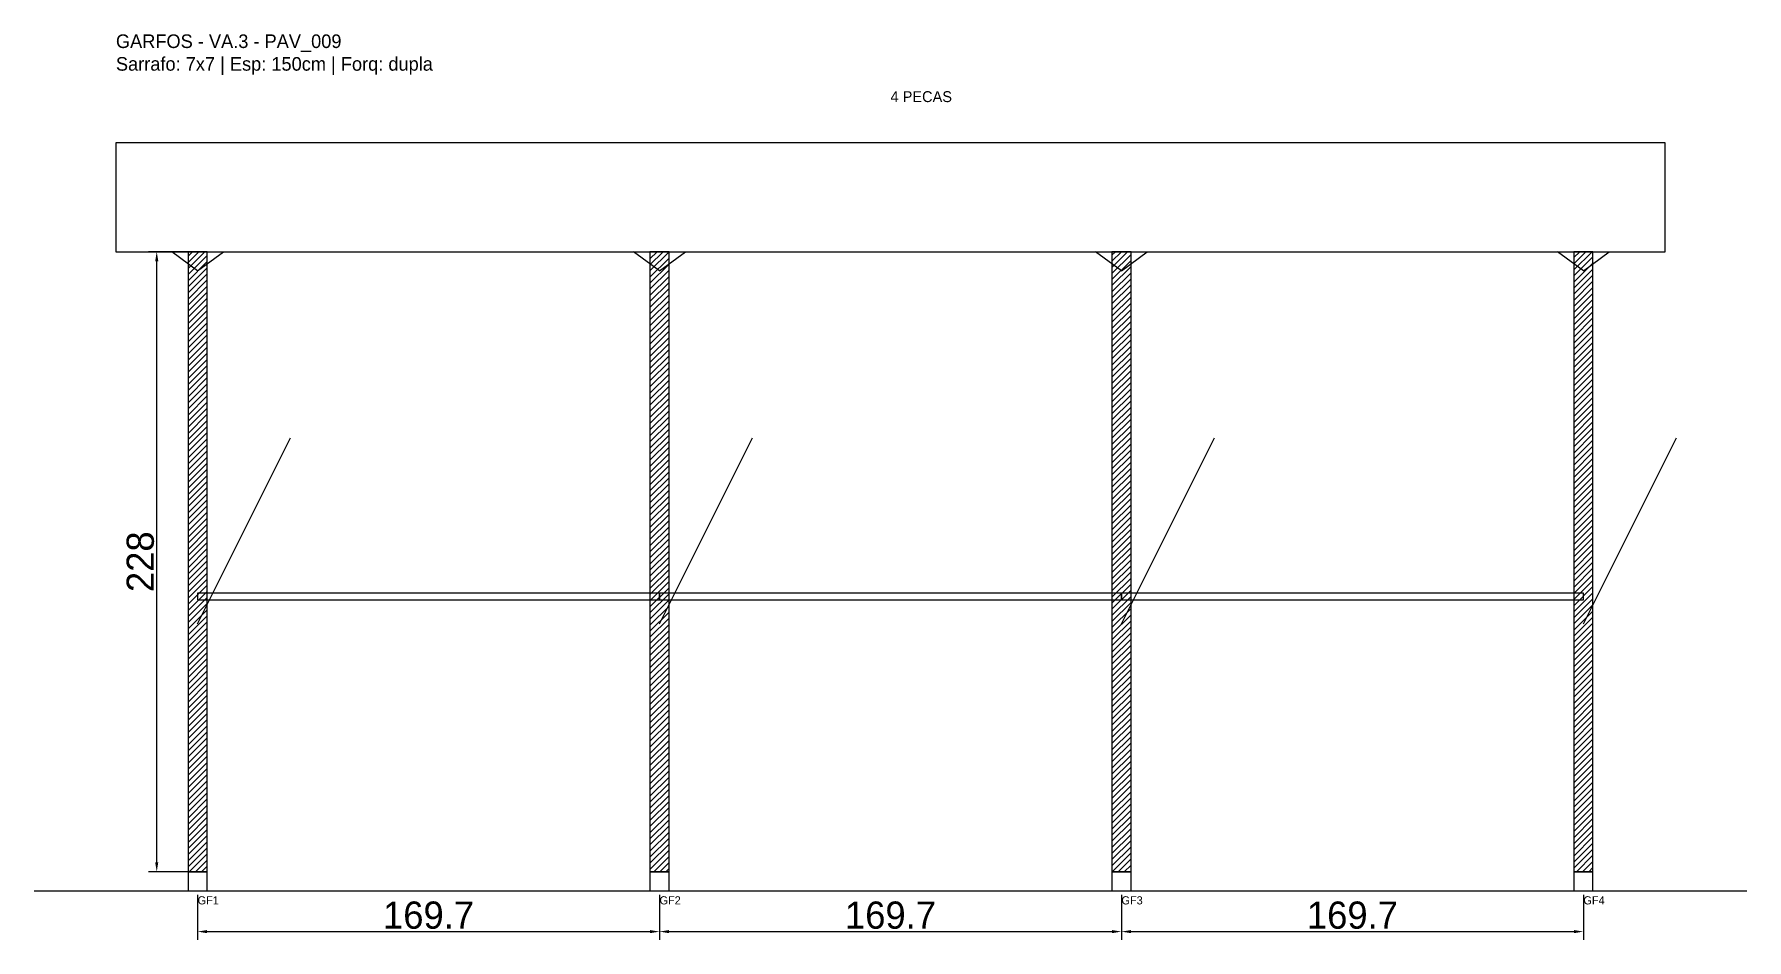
# Model space of a CAD drawing. Header units: metres. Extents: x -30 to 599, y -25 to 308.
import ezdxf

# ---------------------------------------------------------------- set-up
doc = ezdxf.new("R2010")
doc.units = ezdxf.units.M
for name, color, linetype in [('BARRA_ANCORAGEM', 1, 'Continuous'), ('COTA', 241, 'Continuous'), ('GARFOS OK', 3, 'Continuous'), ('NOME DA VIGA', 6, 'Continuous'), ('SARR_7x7', 40, 'Continuous'), ('TIRAS REESCORAMENTO', 252, 'Continuous'), ('VIGAS', 3, 'Continuous')]:
    doc.layers.add(name, color=color, linetype=linetype)
doc.dimstyles.new('EZ DXF', dxfattribs={"dimtxt": 10, "dimasz": 3.5, "dimexe": 3, "dimexo": 1.5, "dimgap": 1, "dimtad": 1, "dimdec": 1, "dimdsep": 46, "dimcen": 2.5, "dimazin": 3, "dimtfac": 1, "dimtmove": 0, "dimatfit": 3})

msp = doc.modelspace()

# ---------------------------------------------------------------- hatches: boundary and pattern name
at = {"layer": 'COTA'}
h = msp.add_hatch(dxfattribs=at)
h.set_pattern_fill('ANSI31', scale=0.5)
h.paths.add_polyline_path([(26.5, 0), (33.5, 0), (33.5, 228), (26.5, 228)])
h = msp.add_hatch(dxfattribs=at)
h.set_pattern_fill('ANSI31', scale=0.5)
h.paths.add_polyline_path([(196.21, 0), (203.21, 0), (203.21, 228), (196.21, 228)])
h = msp.add_hatch(dxfattribs=at)
h.set_pattern_fill('ANSI31', scale=0.5)
h.paths.add_polyline_path([(365.92, 0), (372.92, 0), (372.92, 228), (365.92, 228)])
h = msp.add_hatch(dxfattribs=at)
h.set_pattern_fill('ANSI31', scale=0.5)
h.paths.add_polyline_path([(535.63, 0), (542.63, 0), (542.63, 228), (535.63, 228)])

# ---------------------------------------------------------------- linework, layer by layer
at = {"layer": 'BARRA_ANCORAGEM'}
for p, q in [((30, 91.2), (64.2, 159.6)), ((199.71, 91.2), (233.91, 159.6)), ((369.42, 91.2), (403.62, 159.6)), ((539.13, 91.2), (573.33, 159.6))]:
    msp.add_line(p, q, dxfattribs=at)
at = {"layer": 'GARFOS OK'}
for p, q in [((30, 221), (20.5, 228)), ((20.5, 228), (39.5, 228)), ((30, 221), (39.5, 228)), ((199.71, 221), (190.21, 228)), ((190.21, 228), (209.21, 228)), ((199.71, 221), (209.21, 228)), ((369.42, 221), (359.92, 228)), ((359.92, 228), (378.92, 228)), ((369.42, 221), (378.92, 228)), ((539.13, 221), (529.63, 228)), ((529.63, 228), (548.63, 228)), ((539.13, 221), (548.63, 228))]:
    msp.add_line(p, q, dxfattribs=at)
at = {"layer": 'GARFOS OK', "linetype": 'CONTINUOUS'}
msp.add_line((-30, -7), (599.13, -7), dxfattribs=at)
at = {"layer": 'GARFOS OK'}
for points in [[(26.5, 0), (33.5, 0), (33.5, 228), (26.5, 228), (26.5, 0)], [(196.21, 0), (203.21, 0), (203.21, 228), (196.21, 228), (196.21, 0)], [(365.92, 0), (372.92, 0), (372.92, 228), (365.92, 228), (365.92, 0)], [(535.63, 0), (542.63, 0), (542.63, 228), (535.63, 228), (535.63, 0)]]:
    msp.add_lwpolyline(points, dxfattribs=at)
at = {"layer": 'SARR_7x7'}
for points in [[(26.5, -7), (33.5, -7), (33.5, 0), (26.5, 0), (26.5, -7)], [(196.21, -7), (203.21, -7), (203.21, 0), (196.21, 0), (196.21, -7)], [(365.92, -7), (372.92, -7), (372.92, 0), (365.92, 0), (365.92, -7)], [(535.63, -7), (542.63, -7), (542.63, 0), (535.63, 0), (535.63, -7)]]:
    msp.add_lwpolyline(points, dxfattribs=at)
at = {"layer": 'TIRAS REESCORAMENTO'}
for points in [[(30, 100), (199.71, 100), (199.71, 102.5), (30, 102.5), (30, 100)], [(199.71, 100), (369.42, 100), (369.42, 102.5), (199.71, 102.5), (199.71, 100)], [(369.42, 100), (539.13, 100), (539.13, 102.5), (369.42, 102.5), (369.42, 100)]]:
    msp.add_lwpolyline(points, dxfattribs=at)
at = {"layer": 'VIGAS'}
msp.add_lwpolyline([(0, 228), (569.13, 228), (569.13, 268), (0, 268), (0, 228)], dxfattribs=at)

# ---------------------------------------------------------------- texts
at = {"layer": 'NOME DA VIGA'}
for s, height, p in [('4 PECAS', 4, (284.57, 283)), ('GF1', 3, (30, -12)), ('GF2', 3, (199.71, -12)), ('GF3', 3, (369.42, -12)), ('GF4', 3, (539.13, -12))]:
    msp.add_text(s, height=height, dxfattribs=at).set_placement(p)
at = {"layer": 'NOME DA VIGA', "insert": (0, 293), "char_height": 5, "attachment_point": 7}
msp.add_mtext('GARFOS - VA.3 - PAV_009\\PSarrafo: 7x7 | Esp: 150cm | Forq: dupla', dxfattribs=at)

# ---------------------------------------------------------------- dimensions: what is measured, and where the dimension line sits
at = {"layer": 'COTA'}
msp.add_linear_dim(base=(15, 0), p1=(30, 0), p2=(30, 228), angle=90, dimstyle='EZ DXF', dxfattribs=at).render()
for base, p1, p2 in [((30, -22), (30, -7), (199.71, -7)), ((199.71, -22), (199.71, -7), (369.42, -7)), ((369.42, -22), (369.42, -7), (539.13, -7))]:
    msp.add_linear_dim(base=base, p1=p1, p2=p2, dimstyle='EZ DXF', dxfattribs=at).render()

doc.saveas('drawing.dxf')
